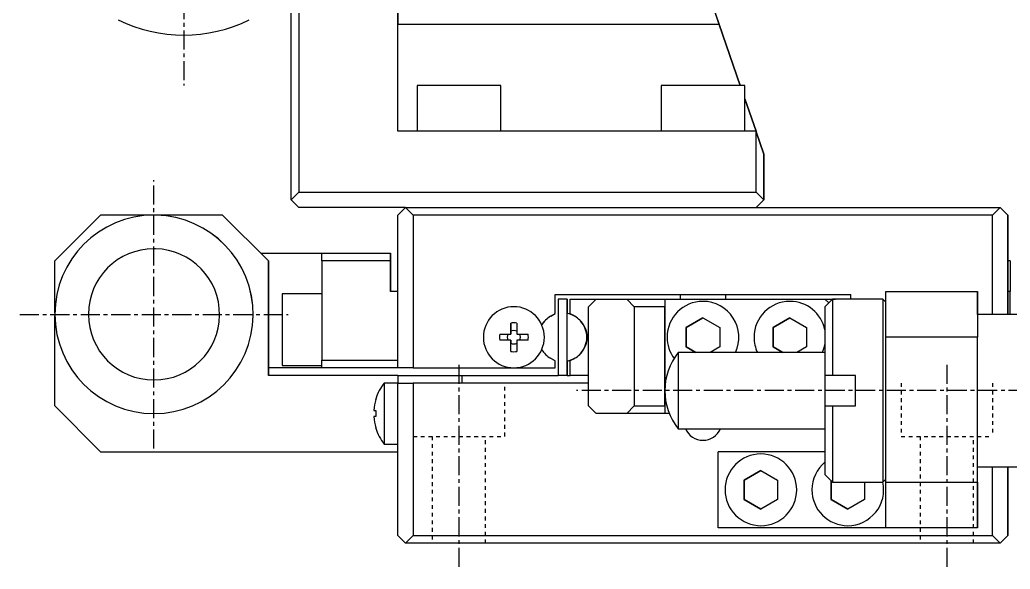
# Model space of a CAD drawing. Extents: x 81 to 317, y 60 to 277.
# Drawn here: x 213.1 to 278.1, y 59.9 to 95.9 of the extents above; entities that cross this region are included whole.
import ezdxf

# ---------------------------------------------------------------- set-up
doc = ezdxf.new("R2010")
doc.units = 0
doc.linetypes.add('CENTER', pattern=[2, 1.25, -0.25, 0.25, -0.25])
doc.linetypes.add('DOT', pattern=[0.5, 0.25, -0.25])
doc.layers.get('0').update_dxf_attribs({"linetype": 'CONTINUOUS'})
doc.layers.add('CENTER', color=1, linetype='CENTER')

msp = doc.modelspace()

# ---------------------------------------------------------------- linework, layer by layer
at = {"color": 7, "linetype": 'CONTINUOUS'}
for p, q in [((237.909, 156.817), (237.909, 95.616)), ((237.909, 88.616), (237.909, 156.817)), ((258.983, 95.616), (237.909, 156.817)), ((237.909, 156.817), (258.982, 95.616)), ((231.409, 118.616), (231.409, 84.616)), ((230.909, 84.116), (230.909, 118.116)), ((258.982, 95.616), (260.36, 91.616)), ((260.36, 91.616), (258.983, 95.616)), ((241.909, 91.616), (239.159, 91.616)), ((239.159, 91.616), (239.159, 88.616)), ((244.659, 91.616), (241.909, 91.616)), ((244.659, 88.616), (244.659, 91.616)), ((257.909, 91.616), (255.159, 91.616)), ((255.159, 91.616), (255.159, 88.616)), ((260.659, 91.616), (257.909, 91.616)), ((260.659, 88.616), (260.659, 91.616)), ((261.393, 88.616), (260.659, 90.747)), ((260.659, 90.746), (261.393, 88.616)), ((261.392, 88.616), (237.909, 88.616)), ((261.393, 88.616), (261.392, 88.616)), ((261.409, 88.568), (261.392, 88.616)), ((261.393, 88.616), (261.41, 88.568)), ((261.393, 88.616), (261.393, 88.616)), ((261.409, 88.568), (261.909, 87.116)), ((261.409, 84.616), (261.409, 88.568)), ((261.91, 87.116), (261.41, 88.568)), ((261.91, 87.116), (261.909, 87.116)), ((261.909, 87.116), (261.909, 84.116)), ((261.91, 84.116), (261.91, 87.116)), ((231.409, 84.616), (230.909, 84.116)), ((231.409, 84.616), (261.409, 84.616)), ((261.909, 84.116), (261.409, 84.616)), ((230.909, 84.116), (231.409, 83.616)), ((261.409, 83.616), (261.909, 84.116)), ((261.91, 84.116), (261.41, 83.616)), ((261.909, 84.116), (261.91, 84.116)), ((238.409, 83.616), (231.409, 83.616)), ((237.909, 83.116), (238.409, 83.616)), ((238.409, 83.616), (240.409, 83.616)), ((238.409, 83.616), (238.909, 83.116)), ((240.409, 83.616), (240.41, 83.616)), ((240.409, 83.616), (240.409, 83.616)), ((240.41, 83.616), (256.409, 83.616)), ((256.409, 83.616), (256.41, 83.616)), ((256.41, 83.616), (256.609, 83.616)), ((256.609, 83.616), (272.409, 83.616)), ((256.609, 83.616), (256.609, 83.616)), ((272.409, 83.616), (272.41, 83.616)), ((272.409, 83.616), (272.409, 83.616)), ((272.41, 83.616), (277.409, 83.616)), ((276.909, 83.116), (277.409, 83.616)), ((277.409, 83.616), (277.909, 83.116)), ((277.409, 83.616), (277.41, 83.616)), ((277.91, 83.116), (277.41, 83.616)), ((218.409, 83.116), (215.409, 80.116)), ((221.909, 83.116), (218.409, 83.116)), ((221.905, 83.116), (221.905, 83.116)), ((226.409, 83.116), (221.909, 83.116)), ((226.409, 83.116), (229.409, 80.116)), ((229.409, 80.116), (226.409, 83.116)), ((226.409, 83.116), (226.409, 83.116)), ((237.909, 73.116), (237.909, 83.116)), ((276.909, 83.116), (238.909, 83.116)), ((238.909, 83.116), (238.909, 73.116)), ((276.909, 76.616), (276.909, 83.116)), ((277.909, 83.116), (277.909, 76.616)), ((277.91, 83.116), (277.909, 83.116)), ((277.91, 80.116), (277.91, 83.116)), ((228.909, 80.616), (232.909, 80.616)), ((232.909, 80.616), (237.409, 80.616)), ((232.909, 80.116), (232.909, 80.616)), ((237.409, 80.616), (237.409, 80.116)), ((237.409, 80.616), (237.41, 80.616)), ((237.41, 80.116), (237.41, 80.616)), ((215.409, 76.707), (215.409, 80.116)), ((229.409, 80.116), (229.409, 72.616)), ((229.409, 72.616), (229.409, 80.116)), ((229.409, 80.116), (229.409, 80.116)), ((237.409, 80.116), (232.909, 80.116)), ((232.909, 80.116), (232.909, 73.616)), ((237.409, 78.116), (237.409, 80.116)), ((237.41, 80.116), (237.41, 78.116)), ((277.909, 78.116), (277.909, 80.116)), ((278.059, 80.116), (277.909, 80.116)), ((278.059, 80.116), (278.059, 78.116)), ((278.059, 80.116), (278.059, 80.116)), ((230.309, 77.966), (230.309, 73.266)), ((232.909, 77.966), (230.309, 77.966)), ((237.909, 78.116), (237.409, 78.116)), ((269.908, 78.116), (275.908, 78.116)), ((269.908, 75.116), (269.908, 78.116)), ((275.908, 78.116), (275.908, 75.116)), ((275.909, 78.116), (275.908, 78.116)), ((275.909, 76.616), (275.909, 78.116)), ((277.909, 76.616), (277.909, 78.116)), ((278.059, 76.616), (278.059, 78.116)), ((248.209, 77.916), (259.209, 77.916)), ((248.209, 76.66), (248.209, 77.916)), ((248.21, 76.66), (248.21, 77.916)), ((248.409, 77.616), (248.409, 72.616)), ((249.009, 77.616), (248.409, 77.616)), ((249.009, 72.616), (249.009, 77.616)), ((249.009, 77.616), (249.01, 77.616)), ((249.01, 77.616), (249.01, 76.675)), ((249.209, 77.616), (250.909, 77.616)), ((249.209, 76.66), (249.209, 77.616)), ((250.909, 77.616), (250.409, 77.116)), ((250.909, 77.616), (251.609, 77.616)), ((251.609, 77.616), (252.908, 77.616)), ((251.609, 77.616), (251.609, 77.616)), ((252.908, 77.616), (255.408, 77.616)), ((253.408, 77.116), (252.908, 77.616)), ((255.408, 77.616), (255.409, 77.616)), ((255.408, 77.616), (255.408, 77.116)), ((255.409, 77.616), (255.409, 71.656)), ((255.409, 77.616), (261.609, 77.616)), ((256.409, 77.916), (256.409, 77.616)), ((259.209, 77.916), (259.409, 77.916)), ((259.209, 77.916), (259.209, 77.916)), ((259.409, 77.916), (267.609, 77.916)), ((259.409, 77.616), (259.409, 77.916)), ((261.609, 77.616), (265.909, 77.616)), ((261.609, 77.616), (261.609, 77.616)), ((266.409, 77.616), (265.909, 77.116)), ((265.909, 77.616), (266.159, 77.366)), ((266.159, 77.366), (265.909, 77.616)), ((265.909, 77.616), (266.409, 77.616)), ((269.709, 77.616), (266.409, 77.616)), ((266.409, 77.616), (266.609, 77.616)), ((267.409, 77.616), (266.809, 77.616)), ((267.609, 77.616), (267.609, 77.916)), ((269.908, 77.416), (269.709, 77.616)), ((247.915, 76.491), (248.209, 76.66)), ((247.943, 76.506), (248.21, 76.66)), ((248.21, 76.66), (248.209, 76.66)), ((249.009, 73.466), (249.009, 76.766)), ((249.009, 76.675), (249.009, 76.766)), ((249.009, 76.766), (249.01, 76.675)), ((249.009, 76.675), (249.009, 76.766)), ((249.009, 76.766), (249.009, 76.675)), ((249.009, 76.675), (249.009, 76.766)), ((249.009, 76.766), (249.009, 76.675)), ((249.009, 76.675), (249.009, 76.766)), ((249.009, 76.766), (249.009, 76.675)), ((249.009, 76.675), (249.009, 76.766)), ((249.009, 76.766), (249.009, 76.675)), ((249.009, 76.675), (249.009, 76.766)), ((249.009, 76.766), (249.009, 76.675)), ((249.009, 76.675), (249.009, 76.766)), ((249.009, 76.766), (249.009, 76.675)), ((249.009, 76.766), (249.009, 76.675)), ((249.209, 76.66), (249.503, 76.491)), ((250.409, 70.616), (250.409, 77.116)), ((255.408, 77.116), (253.408, 77.116)), ((253.408, 77.116), (253.408, 70.616)), ((255.408, 70.616), (255.408, 77.116)), ((215.409, 70.616), (215.409, 76.524)), ((245.309, 76.044), (245.309, 75.502)), ((245.309, 75.316), (245.309, 76.044)), ((245.709, 76.044), (245.709, 75.316)), ((257.909, 76.386), (256.809, 75.751)), ((256.809, 75.751), (257.909, 76.386)), ((257.909, 76.386), (259.009, 75.751)), ((263.609, 76.386), (262.509, 75.751)), ((262.509, 75.751), (263.609, 76.386)), ((263.609, 76.386), (264.709, 75.751)), ((284.159, 76.616), (275.909, 76.616)), ((245.309, 75.502), (245.309, 75.316)), ((256.809, 75.751), (256.809, 74.481)), ((256.809, 74.481), (256.809, 75.751)), ((259.009, 75.751), (259.009, 74.481)), ((262.509, 75.751), (262.509, 74.481)), ((262.509, 74.481), (262.509, 75.751)), ((264.709, 75.751), (264.709, 74.481)), ((244.58, 75.316), (245.309, 75.316)), ((245.309, 74.916), (244.58, 74.916)), ((245.309, 74.916), (245.309, 74.729)), ((245.309, 74.187), (245.309, 74.916)), ((245.309, 74.187), (245.309, 74.729)), ((245.709, 75.316), (246.438, 75.316)), ((246.438, 74.916), (245.709, 74.916)), ((245.709, 74.916), (245.709, 74.187)), ((275.908, 75.116), (269.908, 75.116)), ((269.908, 65.616), (269.908, 75.116)), ((275.908, 65.616), (275.908, 75.116)), ((265.908, 74.116), (256.286, 74.116)), ((256.286, 74.116), (256.286, 69.116)), ((256.809, 74.481), (257.441, 74.116)), ((257.441, 74.116), (256.809, 74.481)), ((259.009, 74.481), (258.377, 74.116)), ((262.509, 74.481), (263.141, 74.116)), ((263.141, 74.116), (262.509, 74.481)), ((264.709, 74.481), (264.077, 74.116)), ((232.909, 73.616), (237.909, 73.616)), ((232.909, 73.116), (232.909, 73.616)), ((248.209, 73.571), (247.915, 73.741)), ((248.21, 73.571), (247.943, 73.725)), ((248.209, 73.571), (248.21, 73.571)), ((248.209, 73.116), (248.209, 73.571)), ((248.21, 73.116), (248.21, 73.571)), ((249.009, 73.466), (249.009, 73.557)), ((249.009, 73.466), (249.009, 73.557)), ((249.009, 73.466), (249.009, 73.557)), ((249.009, 73.466), (249.009, 73.557)), ((249.009, 73.466), (249.009, 73.557)), ((249.009, 73.466), (249.009, 73.557)), ((249.009, 73.466), (249.009, 73.557)), ((249.009, 73.557), (249.009, 73.466)), ((249.009, 73.557), (249.009, 73.466)), ((249.009, 73.557), (249.009, 73.466)), ((249.009, 73.557), (249.009, 73.466)), ((249.009, 73.557), (249.009, 73.466)), ((249.009, 73.557), (249.009, 73.466)), ((249.009, 73.557), (249.009, 73.466)), ((249.01, 73.557), (249.009, 73.466)), ((249.01, 73.557), (249.01, 72.616)), ((249.503, 73.741), (249.209, 73.571)), ((249.209, 72.616), (249.209, 73.571)), ((249.41, 73.691), (249.41, 73.687)), ((232.909, 73.116), (229.409, 73.116)), ((230.309, 73.266), (232.909, 73.266)), ((237.909, 73.116), (232.909, 73.116)), ((238.909, 73.116), (237.909, 73.116)), ((238.909, 73.116), (245.509, 73.116)), ((245.51, 73.116), (248.209, 73.116)), ((248.209, 73.116), (248.21, 73.116)), ((237.909, 72.616), (229.409, 72.616)), ((237.011, 72.116), (237.011, 68.116)), ((237.909, 72.116), (237.011, 72.116)), ((237.909, 72.616), (242.109, 72.616)), ((237.909, 72.616), (237.909, 72.116)), ((237.909, 62.116), (237.909, 72.116)), ((237.909, 72.116), (238.909, 72.116)), ((238.909, 72.116), (238.909, 62.116)), ((250.409, 72.116), (238.909, 72.116)), ((242.109, 72.616), (248.409, 72.616)), ((242.109, 72.116), (242.109, 72.616)), ((249.009, 72.616), (248.409, 72.616)), ((249.009, 72.616), (249.209, 72.616)), ((249.009, 72.616), (249.009, 72.616)), ((250.409, 72.616), (249.209, 72.616)), ((265.908, 72.616), (265.908, 70.616)), ((266.408, 72.616), (265.908, 72.616)), ((267.908, 72.616), (266.408, 72.616)), ((267.908, 70.616), (267.908, 72.616)), ((255.409, 71.576), (255.409, 70.116)), ((236.454, 71.044), (236.454, 71.066)), ((236.454, 71.066), (236.454, 71.044)), ((215.409, 70.616), (218.409, 67.616)), ((236.322, 70.316), (236.454, 70.316)), ((236.454, 70.316), (236.454, 69.916)), ((250.409, 70.616), (250.909, 70.116)), ((252.908, 70.116), (253.408, 70.616)), ((253.408, 70.616), (255.408, 70.616)), ((255.408, 70.616), (255.408, 70.116)), ((265.908, 70.616), (266.408, 70.616)), ((266.408, 70.616), (267.908, 70.616)), ((221.912, 70.116), (221.912, 70.116)), ((236.454, 69.916), (236.322, 69.916)), ((252.908, 70.116), (250.909, 70.116)), ((255.408, 70.116), (252.908, 70.116)), ((255.409, 70.116), (255.408, 70.116)), ((255.7, 70.116), (255.409, 70.116)), ((236.454, 69.187), (236.454, 69.166)), ((236.454, 69.166), (236.454, 69.187)), ((256.286, 69.116), (265.908, 69.116)), ((218.409, 67.616), (237.909, 67.616)), ((237.011, 68.116), (237.909, 68.116)), ((258.909, 62.616), (258.909, 67.616)), ((265.908, 67.616), (258.909, 67.616)), ((261.709, 66.386), (260.609, 65.751)), ((260.609, 65.751), (261.709, 66.386)), ((261.709, 66.386), (262.809, 65.751)), ((275.909, 66.616), (284.159, 66.616)), ((275.909, 62.616), (275.909, 66.616)), ((276.909, 62.116), (276.909, 66.616)), ((277.909, 66.616), (277.909, 62.116)), ((277.91, 62.116), (277.91, 66.616)), ((260.609, 65.751), (260.609, 64.481)), ((260.609, 64.481), (260.609, 65.751)), ((262.809, 65.751), (262.809, 64.481)), ((265.909, 66.116), (266.409, 65.616)), ((266.309, 65.716), (266.309, 64.481)), ((266.309, 64.481), (266.309, 65.716)), ((266.409, 65.616), (269.709, 65.616)), ((268.509, 65.616), (268.509, 64.481)), ((269.709, 65.616), (269.908, 65.816)), ((269.908, 65.616), (275.908, 65.616)), ((269.908, 62.616), (269.908, 65.616)), ((275.908, 65.616), (275.908, 62.616)), ((277.909, 63.541), (277.909, 65.691)), ((277.909, 65.691), (277.909, 64.616)), ((277.909, 63.541), (277.909, 65.691)), ((277.909, 65.691), (277.909, 64.616)), ((260.609, 64.481), (261.709, 63.846)), ((261.709, 63.846), (260.609, 64.481)), ((262.809, 64.481), (261.709, 63.846)), ((266.309, 64.481), (267.409, 63.846)), ((267.409, 63.846), (266.309, 64.481)), ((268.509, 64.481), (267.409, 63.846)), ((277.909, 64.616), (277.909, 63.541)), ((277.909, 64.616), (277.909, 63.541)), ((269.908, 62.616), (258.909, 62.616)), ((275.908, 62.616), (269.908, 62.616)), ((275.908, 62.616), (275.909, 62.616)), ((238.409, 61.616), (237.909, 62.116)), ((238.909, 62.116), (238.409, 61.616)), ((238.909, 62.116), (276.909, 62.116)), ((277.409, 61.616), (276.909, 62.116)), ((277.909, 62.116), (277.409, 61.616)), ((277.409, 61.616), (277.759, 61.966)), ((277.759, 61.966), (277.409, 61.616)), ((277.41, 61.616), (277.91, 62.116)), ((277.759, 61.966), (277.759, 61.966)), ((277.909, 62.116), (277.91, 62.116)), ((277.409, 61.616), (238.409, 61.616)), ((277.409, 61.616), (277.409, 61.616)), ((277.41, 61.616), (277.409, 61.616)), ((277.409, 61.616), (277.409, 61.616))]:
    msp.add_line(p, q, dxfattribs=at)
at = {"color": 9, "linetype": 'CONTINUOUS'}
for p, q in [((258.982, 95.616), (237.909, 95.616)), ((278.059, 78.116), (277.909, 78.116))]:
    msp.add_line(p, q, dxfattribs=at)
at = {"color": 3, "linetype": 'DOT'}
for p, q in [((244.909, 68.616), (244.909, 72.116)), ((270.909, 72.116), (270.909, 68.616)), ((276.909, 72.116), (276.909, 68.616)), ((238.909, 68.616), (244.909, 68.616)), ((240.159, 68.616), (240.159, 61.616)), ((240.159, 68.616), (240.159, 61.616)), ((243.659, 61.616), (243.659, 68.616)), ((243.659, 61.616), (243.659, 68.616)), ((270.909, 68.616), (276.909, 68.616)), ((272.159, 68.616), (272.159, 61.616)), ((272.159, 68.616), (272.159, 61.616)), ((275.659, 61.616), (275.659, 68.616)), ((275.659, 61.616), (275.659, 68.616))]:
    msp.add_line(p, q, dxfattribs=at)
at = {"color": 7, "linetype": 'CONTINUOUS'}
for points in [[(237.909, 88.616, 0), (237.909, 88.616, 0), (237.909, 88.618, 0), (237.909, 88.621, 0), (237.909, 88.624, 0), (237.909, 88.629, 0), (237.909, 88.635, 0), (237.909, 88.641, 0), (237.909, 88.649, 0), (237.909, 88.658, 0), (237.909, 88.668, 0), (237.909, 88.679, 0), (237.909, 88.692, 0), (237.909, 88.705, 0), (237.909, 88.719, 0), (237.909, 88.734, 0), (237.909, 88.75, 0), (237.909, 88.767, 0), (237.909, 88.786, 0), (237.909, 88.805, 0), (237.909, 88.826, 0), (237.909, 88.847, 0), (237.909, 88.869, 0), (237.909, 88.893, 0), (237.909, 88.917, 0), (237.909, 88.943, 0), (237.909, 88.969, 0), (237.909, 88.996, 0), (237.909, 89.025, 0), (237.909, 89.054, 0), (237.909, 89.085, 0), (237.909, 89.116, 0), (237.909, 89.149, 0), (237.909, 89.182, 0), (237.909, 89.216, 0), (237.909, 89.251, 0), (237.909, 89.288, 0), (237.909, 89.325, 0), (237.909, 89.363, 0), (237.909, 89.402, 0), (237.909, 89.442, 0), (237.909, 89.483, 0), (237.909, 89.525, 0), (237.909, 89.568, 0), (237.909, 89.612, 0), (237.909, 89.656, 0), (237.909, 89.702, 0), (237.909, 89.748, 0), (237.909, 89.795, 0), (237.909, 89.844, 0), (237.909, 89.893, 0), (237.909, 89.942, 0), (237.909, 89.993, 0), (237.909, 90.045, 0), (237.909, 90.097, 0), (237.909, 90.151, 0), (237.909, 90.205, 0), (237.909, 90.26, 0), (237.909, 90.315, 0), (237.909, 90.372, 0), (237.909, 90.429, 0), (237.909, 90.487, 0), (237.909, 90.546, 0), (237.909, 90.606, 0), (237.909, 90.666, 0), (237.909, 90.727, 0), (237.909, 90.789, 0), (237.909, 90.852, 0), (237.909, 90.915, 0), (237.909, 90.979, 0), (237.909, 91.043, 0), (237.909, 91.109, 0), (237.909, 91.175, 0), (237.909, 91.242, 0), (237.909, 91.309, 0), (237.909, 91.377, 0), (237.909, 91.446, 0), (237.909, 91.515, 0), (237.909, 91.585, 0), (237.909, 91.656, 0), (237.909, 91.727, 0), (237.909, 91.798, 0), (237.909, 91.871, 0), (237.909, 91.944, 0), (237.909, 92.017, 0), (237.909, 92.091, 0), (237.909, 92.165, 0), (237.909, 92.24, 0), (237.909, 92.316, 0), (237.909, 92.392, 0), (237.909, 92.468, 0), (237.909, 92.545, 0), (237.909, 92.623, 0), (237.909, 92.701, 0), (237.909, 92.779, 0), (237.909, 92.858, 0), (237.909, 92.937, 0), (237.909, 93.016, 0), (237.909, 93.097, 0), (237.909, 93.177, 0), (237.909, 93.257, 0), (237.909, 93.338, 0), (237.909, 93.42, 0), (237.909, 93.502, 0), (237.909, 93.584, 0), (237.909, 93.666, 0), (237.909, 93.749, 0), (237.909, 93.832, 0), (237.909, 93.915, 0), (237.909, 93.998, 0), (237.909, 94.082, 0), (237.909, 94.166, 0), (237.909, 94.25, 0), (237.909, 94.334, 0), (237.909, 94.419, 0), (237.909, 94.504, 0), (237.909, 94.589, 0), (237.909, 94.674, 0), (237.909, 94.759, 0), (237.909, 94.844, 0), (237.909, 94.93, 0), (237.909, 95.015, 0), (237.909, 95.101, 0), (237.909, 95.186, 0), (237.909, 95.272, 0), (237.909, 95.358, 0), (237.909, 95.444, 0), (237.909, 95.53, 0), (237.909, 95.616, 0)], [(266.409, 77.616, 0), (266.409, 77.615, 0), (266.409, 77.614, 0), (266.409, 77.612, 0), (266.409, 77.61, 0), (266.409, 77.607, 0), (266.409, 77.603, 0), (266.409, 77.598, 0), (266.409, 77.593, 0), (266.409, 77.587, 0), (266.409, 77.58, 0), (266.409, 77.572, 0), (266.409, 77.564, 0), (266.409, 77.555, 0), (266.409, 77.545, 0), (266.409, 77.535, 0), (266.409, 77.524, 0), (266.409, 77.512, 0), (266.409, 77.499, 0), (266.409, 77.486, 0), (266.409, 77.472, 0), (266.409, 77.457, 0), (266.409, 77.442, 0), (266.409, 77.426, 0), (266.409, 77.409, 0), (266.409, 77.392, 0), (266.409, 77.374, 0), (266.409, 77.355, 0), (266.409, 77.335, 0), (266.409, 77.315, 0), (266.409, 77.294, 0), (266.409, 77.272, 0), (266.409, 77.25, 0), (266.409, 77.227, 0), (266.409, 77.204, 0), (266.409, 77.179, 0), (266.409, 77.154, 0), (266.409, 77.129, 0), (266.409, 77.103, 0), (266.409, 77.076, 0), (266.409, 77.048, 0), (266.409, 77.02, 0), (266.409, 76.991, 0), (266.409, 76.961, 0), (266.409, 76.931, 0), (266.409, 76.9, 0), (266.409, 76.869, 0), (266.409, 76.837, 0), (266.409, 76.804, 0), (266.409, 76.77, 0), (266.409, 76.737, 0), (266.408, 76.702, 0), (266.408, 76.667, 0), (266.408, 76.631, 0), (266.408, 76.595, 0), (266.408, 76.558, 0), (266.408, 76.52, 0), (266.408, 76.482, 0), (266.408, 76.443, 0), (266.408, 76.404, 0), (266.408, 76.364, 0), (266.408, 76.323, 0), (266.408, 76.282, 0), (266.408, 76.24, 0), (266.408, 76.198, 0), (266.408, 76.156, 0), (266.408, 76.112, 0), (266.408, 76.069, 0), (266.408, 76.024, 0), (266.408, 75.979, 0), (266.408, 75.934, 0), (266.408, 75.888, 0), (266.408, 75.841, 0), (266.408, 75.794, 0), (266.408, 75.747, 0), (266.408, 75.699, 0), (266.408, 75.651, 0), (266.408, 75.602, 0), (266.408, 75.552, 0), (266.408, 75.502, 0), (266.408, 75.452, 0), (266.408, 75.401, 0), (266.408, 75.35, 0), (266.408, 75.298, 0), (266.408, 75.246, 0), (266.408, 75.194, 0), (266.408, 75.141, 0), (266.408, 75.087, 0), (266.408, 75.033, 0), (266.408, 74.979, 0), (266.408, 74.924, 0), (266.408, 74.869, 0), (266.408, 74.814, 0), (266.408, 74.758, 0), (266.408, 74.702, 0), (266.408, 74.645, 0), (266.408, 74.588, 0), (266.408, 74.531, 0), (266.408, 74.473, 0), (266.408, 74.415, 0), (266.408, 74.357, 0), (266.408, 74.298, 0), (266.408, 74.239, 0), (266.408, 74.18, 0), (266.408, 74.12, 0), (266.408, 74.06, 0), (266.408, 74, 0), (266.408, 73.939, 0), (266.408, 73.879, 0), (266.408, 73.818, 0), (266.408, 73.756, 0), (266.408, 73.695, 0), (266.408, 73.633, 0), (266.408, 73.571, 0), (266.408, 73.508, 0), (266.408, 73.446, 0), (266.408, 73.383, 0), (266.408, 73.32, 0), (266.408, 73.257, 0), (266.408, 73.194, 0), (266.408, 73.13, 0), (266.408, 73.066, 0), (266.408, 73.002, 0), (266.408, 72.938, 0), (266.408, 72.874, 0), (266.408, 72.81, 0), (266.408, 72.745, 0), (266.408, 72.68, 0), (266.408, 72.616, 0)], [(269.709, 77.616, 0), (269.709, 77.614, 0), (269.709, 77.609, 0), (269.709, 77.6, 0), (269.709, 77.587, 0), (269.709, 77.571, 0), (269.709, 77.551, 0), (269.709, 77.527, 0), (269.709, 77.5, 0), (269.709, 77.47, 0), (269.709, 77.436, 0), (269.709, 77.398, 0), (269.709, 77.357, 0), (269.709, 77.313, 0), (269.709, 77.265, 0), (269.709, 77.214, 0), (269.709, 77.159, 0), (269.709, 77.101, 0), (269.709, 77.04, 0), (269.709, 76.975, 0), (269.709, 76.907, 0), (269.709, 76.836, 0), (269.709, 76.762, 0), (269.708, 76.685, 0), (269.708, 76.605, 0), (269.708, 76.521, 0), (269.708, 76.435, 0), (269.708, 76.346, 0), (269.708, 76.254, 0), (269.708, 76.159, 0), (269.708, 76.061, 0), (269.708, 75.961, 0), (269.708, 75.858, 0), (269.708, 75.753, 0), (269.708, 75.645, 0), (269.708, 75.535, 0), (269.708, 75.422, 0), (269.708, 75.307, 0), (269.708, 75.19, 0), (269.708, 75.071, 0), (269.708, 74.949, 0), (269.708, 74.826, 0), (269.708, 74.7, 0), (269.708, 74.573, 0), (269.708, 74.444, 0), (269.708, 74.313, 0), (269.708, 74.181, 0), (269.708, 74.047, 0), (269.708, 73.912, 0), (269.708, 73.775, 0), (269.708, 73.637, 0), (269.708, 73.498, 0), (269.708, 73.357, 0), (269.708, 73.216, 0), (269.708, 73.074, 0), (269.708, 72.93, 0), (269.708, 72.786, 0), (269.708, 72.641, 0), (269.708, 72.496, 0), (269.708, 72.35, 0), (269.708, 72.204, 0), (269.708, 72.057, 0), (269.708, 71.91, 0), (269.708, 71.763, 0), (269.708, 71.616, 0), (269.708, 71.469, 0), (269.708, 71.321, 0), (269.708, 71.174, 0), (269.708, 71.028, 0), (269.708, 70.881, 0), (269.708, 70.735, 0), (269.708, 70.59, 0), (269.708, 70.445, 0), (269.708, 70.301, 0), (269.708, 70.158, 0), (269.708, 70.015, 0), (269.708, 69.874, 0), (269.708, 69.734, 0), (269.708, 69.594, 0), (269.708, 69.456, 0), (269.708, 69.32, 0), (269.708, 69.184, 0), (269.708, 69.05, 0), (269.708, 68.918, 0), (269.708, 68.787, 0), (269.708, 68.658, 0), (269.708, 68.531, 0), (269.708, 68.406, 0), (269.708, 68.282, 0), (269.708, 68.161, 0), (269.708, 68.041, 0), (269.708, 67.924, 0), (269.708, 67.809, 0), (269.708, 67.697, 0), (269.708, 67.586, 0), (269.708, 67.478, 0), (269.708, 67.373, 0), (269.708, 67.27, 0), (269.708, 67.17, 0), (269.708, 67.072, 0), (269.708, 66.978, 0), (269.708, 66.886, 0), (269.708, 66.796, 0), (269.708, 66.71, 0), (269.708, 66.627, 0), (269.708, 66.547, 0), (269.709, 66.469, 0), (269.709, 66.395, 0), (269.709, 66.324, 0), (269.709, 66.256, 0), (269.709, 66.192, 0), (269.709, 66.13, 0), (269.709, 66.072, 0), (269.709, 66.018, 0), (269.709, 65.966, 0), (269.709, 65.918, 0), (269.709, 65.874, 0), (269.709, 65.833, 0), (269.709, 65.796, 0), (269.709, 65.761, 0), (269.709, 65.731, 0), (269.709, 65.704, 0), (269.709, 65.681, 0), (269.709, 65.661, 0), (269.709, 65.645, 0), (269.709, 65.632, 0), (269.709, 65.623, 0), (269.709, 65.618, 0), (269.709, 65.616, 0)], [(265.909, 77.116, 0), (265.909, 77.115, 0), (265.909, 77.114, 0), (265.909, 77.113, 0), (265.909, 77.111, 0), (265.909, 77.108, 0), (265.909, 77.104, 0), (265.909, 77.1, 0), (265.909, 77.095, 0), (265.909, 77.09, 0), (265.909, 77.083, 0), (265.909, 77.077, 0), (265.909, 77.069, 0), (265.909, 77.061, 0), (265.909, 77.052, 0), (265.909, 77.043, 0), (265.909, 77.033, 0), (265.909, 77.022, 0), (265.909, 77.011, 0), (265.909, 76.999, 0), (265.909, 76.987, 0), (265.909, 76.974, 0), (265.909, 76.96, 0), (265.909, 76.945, 0), (265.909, 76.93, 0), (265.909, 76.915, 0), (265.909, 76.899, 0), (265.909, 76.882, 0), (265.909, 76.864, 0), (265.909, 76.846, 0), (265.909, 76.827, 0), (265.909, 76.808, 0), (265.909, 76.788, 0), (265.909, 76.767, 0), (265.909, 76.746, 0), (265.909, 76.724, 0), (265.909, 76.702, 0), (265.909, 76.679, 0), (265.909, 76.655, 0), (265.909, 76.631, 0), (265.909, 76.606, 0), (265.909, 76.581, 0), (265.909, 76.555, 0), (265.909, 76.529, 0), (265.909, 76.501, 0), (265.909, 76.474, 0), (265.909, 76.446, 0), (265.909, 76.417, 0), (265.909, 76.387, 0), (265.909, 76.357, 0), (265.909, 76.327, 0), (265.909, 76.296, 0), (265.909, 76.264, 0), (265.909, 76.232, 0), (265.909, 76.199, 0), (265.909, 76.166, 0), (265.909, 76.132, 0), (265.908, 76.098, 0), (265.908, 76.063, 0), (265.908, 76.028, 0), (265.908, 75.992, 0), (265.908, 75.956, 0), (265.908, 75.919, 0), (265.908, 75.882, 0), (265.908, 75.844, 0), (265.908, 75.805, 0), (265.908, 75.766, 0), (265.908, 75.727, 0), (265.908, 75.687, 0), (265.908, 75.647, 0), (265.908, 75.606, 0), (265.908, 75.565, 0), (265.908, 75.523, 0), (265.908, 75.481, 0), (265.908, 75.438, 0), (265.908, 75.395, 0), (265.908, 75.351, 0), (265.908, 75.307, 0), (265.908, 75.263, 0), (265.908, 75.218, 0), (265.908, 75.173, 0), (265.908, 75.127, 0), (265.908, 75.081, 0), (265.908, 75.034, 0), (265.908, 74.988, 0), (265.908, 74.94, 0), (265.908, 74.893, 0), (265.908, 74.844, 0), (265.908, 74.796, 0), (265.908, 74.747, 0), (265.908, 74.698, 0), (265.908, 74.648, 0), (265.908, 74.599, 0), (265.908, 74.548, 0), (265.908, 74.498, 0), (265.908, 74.447, 0), (265.908, 74.395, 0), (265.908, 74.344, 0), (265.908, 74.292, 0), (265.908, 74.24, 0), (265.908, 74.187, 0), (265.908, 74.134, 0), (265.908, 74.081, 0), (265.908, 74.027, 0), (265.908, 73.974, 0), (265.908, 73.92, 0), (265.908, 73.865, 0), (265.908, 73.811, 0), (265.908, 73.756, 0), (265.908, 73.701, 0), (265.908, 73.646, 0), (265.908, 73.59, 0), (265.908, 73.534, 0), (265.908, 73.478, 0), (265.908, 73.422, 0), (265.908, 73.366, 0), (265.908, 73.309, 0), (265.908, 73.252, 0), (265.908, 73.195, 0), (265.908, 73.138, 0), (265.908, 73.081, 0), (265.908, 73.023, 0), (265.908, 72.965, 0), (265.908, 72.907, 0), (265.908, 72.849, 0), (265.908, 72.791, 0), (265.908, 72.733, 0), (265.908, 72.674, 0), (265.908, 72.616, 0)], [(265.908, 70.616, 0), (265.908, 70.557, 0), (265.908, 70.499, 0), (265.908, 70.44, 0), (265.908, 70.382, 0), (265.908, 70.324, 0), (265.908, 70.266, 0), (265.908, 70.209, 0), (265.908, 70.151, 0), (265.908, 70.094, 0), (265.908, 70.036, 0), (265.908, 69.979, 0), (265.908, 69.922, 0), (265.908, 69.866, 0), (265.908, 69.809, 0), (265.908, 69.753, 0), (265.908, 69.697, 0), (265.908, 69.641, 0), (265.908, 69.586, 0), (265.908, 69.531, 0), (265.908, 69.475, 0), (265.908, 69.421, 0), (265.908, 69.366, 0), (265.908, 69.312, 0), (265.908, 69.258, 0), (265.908, 69.204, 0), (265.908, 69.151, 0), (265.908, 69.097, 0), (265.908, 69.045, 0), (265.908, 68.992, 0), (265.908, 68.94, 0), (265.908, 68.888, 0), (265.908, 68.836, 0), (265.908, 68.785, 0), (265.908, 68.734, 0), (265.908, 68.683, 0), (265.908, 68.633, 0), (265.908, 68.583, 0), (265.908, 68.534, 0), (265.908, 68.484, 0), (265.908, 68.435, 0), (265.908, 68.387, 0), (265.908, 68.339, 0), (265.908, 68.291, 0), (265.908, 68.244, 0), (265.908, 68.197, 0), (265.908, 68.15, 0), (265.908, 68.104, 0), (265.908, 68.059, 0), (265.908, 68.013, 0), (265.908, 67.969, 0), (265.908, 67.924, 0), (265.908, 67.88, 0), (265.908, 67.837, 0), (265.908, 67.793, 0), (265.908, 67.751, 0), (265.908, 67.709, 0), (265.908, 67.667, 0), (265.908, 67.626, 0), (265.908, 67.585, 0), (265.908, 67.544, 0), (265.908, 67.504, 0), (265.908, 67.465, 0), (265.908, 67.426, 0), (265.908, 67.388, 0), (265.908, 67.35, 0), (265.908, 67.313, 0), (265.908, 67.276, 0), (265.908, 67.239, 0), (265.908, 67.204, 0), (265.908, 67.168, 0), (265.908, 67.133, 0), (265.909, 67.099, 0), (265.909, 67.065, 0), (265.909, 67.032, 0), (265.909, 66.999, 0), (265.909, 66.967, 0), (265.909, 66.936, 0), (265.909, 66.904, 0), (265.909, 66.874, 0), (265.909, 66.844, 0), (265.909, 66.815, 0), (265.909, 66.786, 0), (265.909, 66.758, 0), (265.909, 66.73, 0), (265.909, 66.703, 0), (265.909, 66.676, 0), (265.909, 66.65, 0), (265.909, 66.625, 0), (265.909, 66.6, 0), (265.909, 66.576, 0), (265.909, 66.552, 0), (265.909, 66.529, 0), (265.909, 66.507, 0), (265.909, 66.485, 0), (265.909, 66.464, 0), (265.909, 66.444, 0), (265.909, 66.424, 0), (265.909, 66.404, 0), (265.909, 66.385, 0), (265.909, 66.367, 0), (265.909, 66.35, 0), (265.909, 66.333, 0), (265.909, 66.317, 0), (265.909, 66.301, 0), (265.909, 66.286, 0), (265.909, 66.272, 0), (265.909, 66.258, 0), (265.909, 66.245, 0), (265.909, 66.232, 0), (265.909, 66.22, 0), (265.909, 66.209, 0), (265.909, 66.198, 0), (265.909, 66.188, 0), (265.909, 66.179, 0), (265.909, 66.17, 0), (265.909, 66.162, 0), (265.909, 66.155, 0), (265.909, 66.148, 0), (265.909, 66.142, 0), (265.909, 66.136, 0), (265.909, 66.132, 0), (265.909, 66.127, 0), (265.909, 66.124, 0), (265.909, 66.121, 0), (265.909, 66.119, 0), (265.909, 66.117, 0), (265.909, 66.116, 0), (265.909, 66.116, 0)], [(266.408, 70.616, 0), (266.408, 70.551, 0), (266.408, 70.486, 0), (266.408, 70.422, 0), (266.408, 70.357, 0), (266.408, 70.293, 0), (266.408, 70.229, 0), (266.408, 70.165, 0), (266.408, 70.101, 0), (266.408, 70.038, 0), (266.408, 69.974, 0), (266.408, 69.911, 0), (266.408, 69.848, 0), (266.408, 69.785, 0), (266.408, 69.723, 0), (266.408, 69.661, 0), (266.408, 69.599, 0), (266.408, 69.537, 0), (266.408, 69.475, 0), (266.408, 69.414, 0), (266.408, 69.353, 0), (266.408, 69.292, 0), (266.408, 69.231, 0), (266.408, 69.171, 0), (266.408, 69.111, 0), (266.408, 69.052, 0), (266.408, 68.992, 0), (266.408, 68.933, 0), (266.408, 68.875, 0), (266.408, 68.816, 0), (266.408, 68.758, 0), (266.408, 68.701, 0), (266.408, 68.643, 0), (266.408, 68.586, 0), (266.408, 68.53, 0), (266.408, 68.474, 0), (266.408, 68.418, 0), (266.408, 68.362, 0), (266.408, 68.307, 0), (266.408, 68.252, 0), (266.408, 68.198, 0), (266.408, 68.144, 0), (266.408, 68.091, 0), (266.408, 68.038, 0), (266.408, 67.985, 0), (266.408, 67.933, 0), (266.408, 67.882, 0), (266.408, 67.83, 0), (266.408, 67.779, 0), (266.408, 67.729, 0), (266.408, 67.679, 0), (266.408, 67.63, 0), (266.408, 67.581, 0), (266.408, 67.532, 0), (266.408, 67.484, 0), (266.408, 67.437, 0), (266.408, 67.39, 0), (266.408, 67.344, 0), (266.408, 67.298, 0), (266.408, 67.252, 0), (266.408, 67.207, 0), (266.408, 67.163, 0), (266.408, 67.119, 0), (266.408, 67.076, 0), (266.408, 67.033, 0), (266.408, 66.991, 0), (266.408, 66.949, 0), (266.408, 66.908, 0), (266.408, 66.868, 0), (266.408, 66.828, 0), (266.408, 66.788, 0), (266.408, 66.75, 0), (266.408, 66.712, 0), (266.408, 66.674, 0), (266.408, 66.637, 0), (266.408, 66.6, 0), (266.408, 66.565, 0), (266.408, 66.529, 0), (266.409, 66.495, 0), (266.409, 66.461, 0), (266.409, 66.428, 0), (266.409, 66.395, 0), (266.409, 66.363, 0), (266.409, 66.331, 0), (266.409, 66.3, 0), (266.409, 66.27, 0), (266.409, 66.241, 0), (266.409, 66.212, 0), (266.409, 66.183, 0), (266.409, 66.156, 0), (266.409, 66.129, 0), (266.409, 66.103, 0), (266.409, 66.077, 0), (266.409, 66.052, 0), (266.409, 66.028, 0), (266.409, 66.004, 0), (266.409, 65.981, 0), (266.409, 65.959, 0), (266.409, 65.937, 0), (266.409, 65.916, 0), (266.409, 65.896, 0), (266.409, 65.877, 0), (266.409, 65.858, 0), (266.409, 65.84, 0), (266.409, 65.822, 0), (266.409, 65.805, 0), (266.409, 65.789, 0), (266.409, 65.774, 0), (266.409, 65.759, 0), (266.409, 65.745, 0), (266.409, 65.732, 0), (266.409, 65.72, 0), (266.409, 65.708, 0), (266.409, 65.697, 0), (266.409, 65.686, 0), (266.409, 65.677, 0), (266.409, 65.668, 0), (266.409, 65.659, 0), (266.409, 65.652, 0), (266.409, 65.645, 0), (266.409, 65.639, 0), (266.409, 65.633, 0), (266.409, 65.629, 0), (266.409, 65.625, 0), (266.409, 65.621, 0), (266.409, 65.619, 0), (266.409, 65.617, 0), (266.409, 65.616, 0), (266.409, 65.616, 0)]]:
    msp.add_polyline3d(points, dxfattribs=at)
for centre, radius, start, end in [((223.86, 104.661), 9.745, 243.81621, 296.18379), ((221.908, 76.616), 6.5, 90.03178, 270.03178), ((221.909, 76.616), 6.5, 88.73071, 90.03178), ((221.908, 76.616), 6.5, 88.73071, 90.03178), ((221.909, 76.616), 6.5, 270.03178, 88.73071), ((221.908, 76.616), 6.5, 270.03178, 88.73071), ((221.908, 76.616), 4.3, 90.03178, 270.03178), ((221.908, 76.616), 4.3, 88.73071, 90.03178), ((221.908, 76.616), 4.3, 270.03178, 88.73071), ((221.908, 76.616), 4.3, 270.03178, 88.73071), ((257.909, 75.116), 2.35, 90.00134, 180.00032), ((257.909, 75.116), 2.35, 334.81556, 90.00134), ((257.909, 75.116), 2.35, 334.81556, 90.00134), ((263.609, 75.116), 2.35, 90.00134, 180.00032), ((263.609, 75.116), 2.35, 11.86506, 90.00134), ((263.609, 75.116), 2.35, 11.87092, 90.00134), ((245.509, 75.116), 2, 90, 180), ((245.509, 75.116), 2, 270, 90), ((245.509, 75.116), 2, 270, 90), ((248.709, 75.116), 1.587, 60.002, 79.08795), ((248.709, 75.116), 1.587, 60.84215, 79.09592), ((248.709, 75.116), 1.587, 61.00394, 79.10122), ((248.709, 75.116), 1.587, 61.07575, 79.10388), ((245.509, 75.116), 0.95, 77.8468, 102.1532), ((248.824, 75.001), 1.75, 135, 148.11847), ((248.825, 75.001), 1.75, 139.20832, 148.14601), ((248.709, 75.116), 1.587, 120, 135), ((248.709, 75.116), 1.587, 45, 60), ((248.594, 75.001), 1.75, 3.76474, 45), ((248.709, 75.116), 1.587, 0, 42.97408), ((248.709, 75.116), 1.587, 0, 41.62876), ((248.709, 75.116), 1.587, 0, 40.96198), ((248.709, 75.116), 1.587, 0, 40.66409), ((245.509, 75.116), 0.435, 62.63352, 117.36648), ((245.509, 75.116), 2, 180, 270), ((245.509, 75.116), 0.95, 167.8468, 192.1532), ((245.509, 75.116), 0.435, 152.63352, 207.36648), ((245.509, 75.116), 0.435, 242.63352, 297.36648), ((245.509, 75.116), 0.435, 332.63352, 27.36648), ((245.509, 75.116), 0.95, 347.8468, 12.1532), ((248.594, 75.231), 1.75, 315, 356.23526), ((248.709, 75.116), 1.587, 317.0259, 0), ((248.709, 75.116), 1.587, 318.37123, 0), ((248.709, 75.116), 1.587, 319.03801, 0), ((248.709, 75.116), 1.587, 319.3359, 0), ((257.909, 75.116), 2.35, 180.00032, 216.18385), ((263.609, 75.116), 2.35, 180.00032, 205.18444), ((245.509, 75.116), 0.95, 257.8468, 282.1532), ((248.825, 75.231), 1.75, 211.85399, 220.79169), ((248.824, 75.231), 1.75, 211.88153, 225), ((259.409, 71.616), 4, 141.31781, 218.68219), ((263.609, 75.116), 2.35, 334.81556, 348.1325), ((263.609, 75.116), 2.35, 334.81556, 348.12665), ((248.709, 75.116), 1.587, 225, 240), ((248.709, 75.116), 1.587, 280.91129, 299.48891), ((248.709, 75.116), 1.587, 280.90333, 299.15785), ((248.709, 75.116), 1.587, 280.89802, 298.99606), ((248.709, 75.116), 1.587, 280.89537, 298.92425), ((248.709, 75.116), 1.587, 300, 315), ((239.509, 70.116), 3.2, 141.31781, 162.72999), ((239.509, 70.116), 3.194, 163.09474, 176.40965), ((239.509, 70.116), 3.194, 183.59035, 196.90526), ((239.509, 70.116), 3.2, 197.27001, 218.68219), ((257.909, 69.616), 1.25, 203.57798, 270), ((257.909, 69.616), 1.25, 203.57798, 270), ((257.909, 69.616), 1.25, 270, 336.42202), ((261.709, 65.116), 2.35, 90.00134, 180.00039), ((261.709, 65.116), 2.35, 270.00134, 90.00134), ((261.709, 65.116), 2.35, 270.00134, 90.00134), ((267.409, 65.116), 2.35, 129.66931, 180.00039), ((267.409, 65.116), 2.35, 270.00134, 12.28449), ((267.409, 65.116), 2.35, 270.00134, 12.28449), ((261.709, 65.116), 2.35, 180.00039, 270.00134), ((267.409, 65.116), 2.35, 180.00039, 270.00134)]:
    msp.add_arc(centre, radius, start, end, dxfattribs=at)
at = {"color": 9, "linetype": 'CONTINUOUS'}
msp.add_arc((257.909, 69.616), 1.25, 203.57798, 270, dxfattribs=at)
at = {"layer": 'CENTER', "color": 1, "linetype": 'CENTER'}
for p, q in [((223.86, 119.216), (223.86, 91.616)), ((221.908, 67.816), (221.908, 85.416)), ((213.108, 76.616), (230.708, 76.616)), ((241.909, 73.316), (241.909, 59.916)), ((273.909, 73.316), (273.909, 59.916)), ((317.209, 71.616), (249.609, 71.616))]:
    msp.add_line(p, q, dxfattribs=at)

doc.saveas('drawing.dxf')
